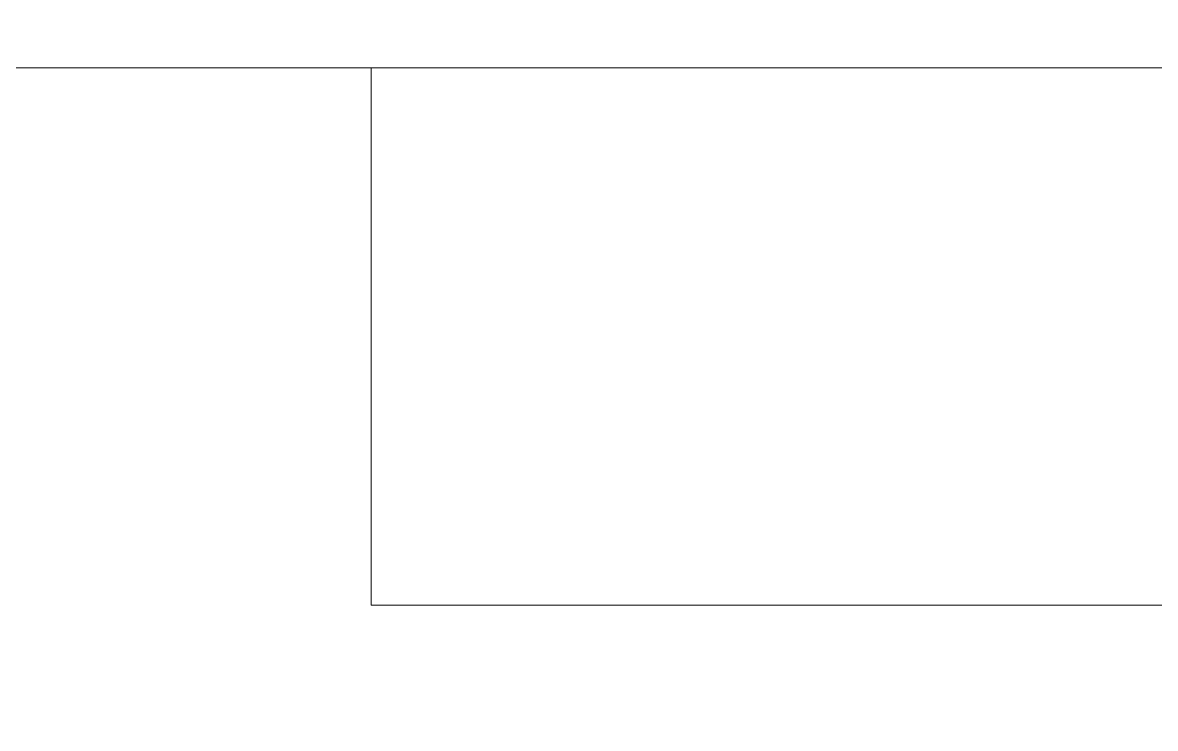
# Model space of a CAD drawing. Header units: millimetres. Extents: x -164500 to 426394, y -23753 to 102118.
# Drawn here: x 150596.93 to 150613.81, y 82209.52 to 82220.03 of the extents above; entities that cross this region are included whole.
import ezdxf

# ---------------------------------------------------------------- set-up
doc = ezdxf.new("R2010")
doc.units = ezdxf.units.MM
doc.layers.add('A-DOOR-1', color=7, linetype='Continuous', lineweight=5, true_color=0xc0c0c0)
doc.layers.add('A-DOOR-FRAM-1', color=7, linetype='Continuous', lineweight=5, true_color=0xc0c0c0)
doc.layers.add('A-WALL', color=7, linetype='Continuous', lineweight=5)
doc.layers.add('I-WALL', color=7, linetype='Continuous', lineweight=5)

# ---------------------------------------------------------------- blocks, each defined once
blk = doc.blocks.new('110_Дверь_СКБ_2Ст - Д-1 Лестничная клетка EIS60-24280000-Объем проектирования 2 этажа')
at = {"layer": 'A-DOOR-FRAM-1'}
for p, q in [((767.5, 118), (697.5, 118)), ((767.5, 110), (767.5, 118)), ((697.5, 110), (767.5, 110))]:
    blk.add_line(p, q, dxfattribs=at)
blk = doc.blocks.new('2floor')
at = {"layer": 'I-WALL'}
h = blk.add_hatch(dxfattribs=at)
h.set_pattern_fill('FP_1', color=256, style=0, pattern_type=2)
h.set_pattern_definition([(45, (148772.12, 0), (-114.0493, 114.0493), []), (45, (148886.17, 0), (-114.0493, 114.0493), [201.612, -40.322, 6.706, -33.617])])
h.paths.add_polyline_path([(148882.123, 7680), (150657.123, 7680), (150657.123, 7900), (148882.123, 7900), (148882.123, 7773.19)])
h.paths.add_polyline_path([(152282.123, 7680), (152282.123, 7900), (152057.123, 7900), (152057.123, 7680), (152262.123, 7680)])
h = blk.add_hatch(dxfattribs=at)
h.set_pattern_fill('FP_191', color=256, style=0, pattern_type=2)
h.set_pattern_definition([(0, (148772.123, 0), (243.84, 60.96), [20.117, -162.763, 20.117, -162.763, -975.36]), (0, (148772.123, 0), (243.84, 60.96), [-365.76, 20.117, -345.643, 20.117, -162.763, -426.72]), (0, (148772.123, 0), (243.84, 60.96), [-914.4, 20.117, -101.803, 20.117, -284.683]), (120, (148863.563, 30.48), (-174.7129, 180.69163), [20.117, -162.763, 20.117, -162.763, -975.36]), (120, (148863.563, 30.48), (-174.7129, 180.69163), [-365.76, 20.117, -345.643, 20.117, -162.763, -426.72]), (120, (148863.563, 30.48), (-174.7129, 180.69163), [-914.4, 20.117, -101.803, 20.117, -284.683]), (240, (148894.043, 152.4), (-69.1271, -241.65163), [20.117, -162.763, 20.117, -162.763, -975.36]), (240, (148894.043, 152.4), (-69.1271, -241.65163), [-365.76, 20.117, -345.643, 20.117, -162.763, -426.72]), (240, (148894.043, 152.4), (-69.1271, -241.65163), [-914.4, 20.117, -101.803, 20.117, -284.683])])
h.paths.add_polyline_path([(152282.123, 7660), (152282.123, 7680), (152112.123, 7680), (152112.123, 7672), (152057.123, 7672), (152057.123, 7660), (152262.123, 7660)])
h.paths.add_polyline_path([(148883.942, 7660), (150657.123, 7660), (150657.123, 7672), (150602.123, 7672), (150602.123, 7680), (148882.123, 7680), (148882.123, 7660)])
at = {"layer": 'A-WALL'}
blk.add_line((148882.123, 7680), (150602.123, 7680), dxfattribs=at)
at = {"layer": 'A-DOOR-1', "rotation": 180}
blk.add_blockref('110_Дверь_СКБ_2Ст - Д-1 Лестничная клетка EIS60-24280000-Объем проектирования 2 этажа', (151369.623, 7790), dxfattribs=at)

msp = doc.modelspace()

# ---------------------------------------------------------------- block references
msp.add_blockref('2floor', (0, 74539.358))

doc.saveas('drawing.dxf')
